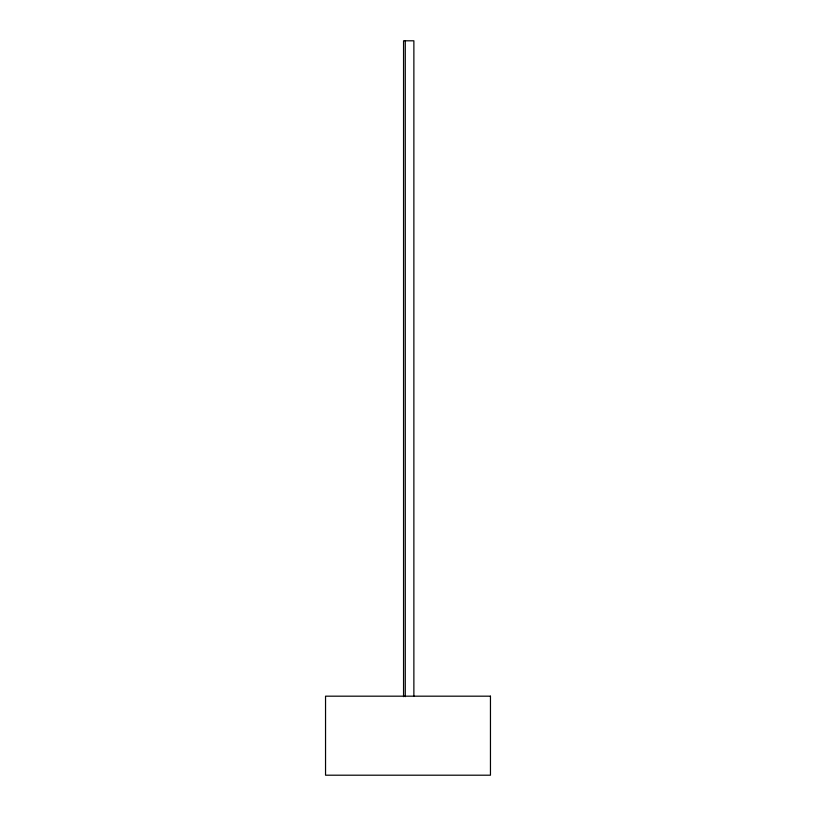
<?xml version="1.0" encoding="UTF-8"?>
<svg xmlns="http://www.w3.org/2000/svg" width="816" height="816" viewBox="0 0 816 816"><rect width="100%" height="100%" fill="white"/><g stroke="black" fill="none" stroke-linecap="round" stroke-linejoin="round"><path stroke-width="1.22" d="M413.875 696.15L413.875 40.8L403.553 40.8L403.553 696.65M405.277 40.8L405.277 696.65M490.457 696.181L325.543 696.181L325.543 775.2L490.457 775.2L490.457 696.181"/></g></svg>
